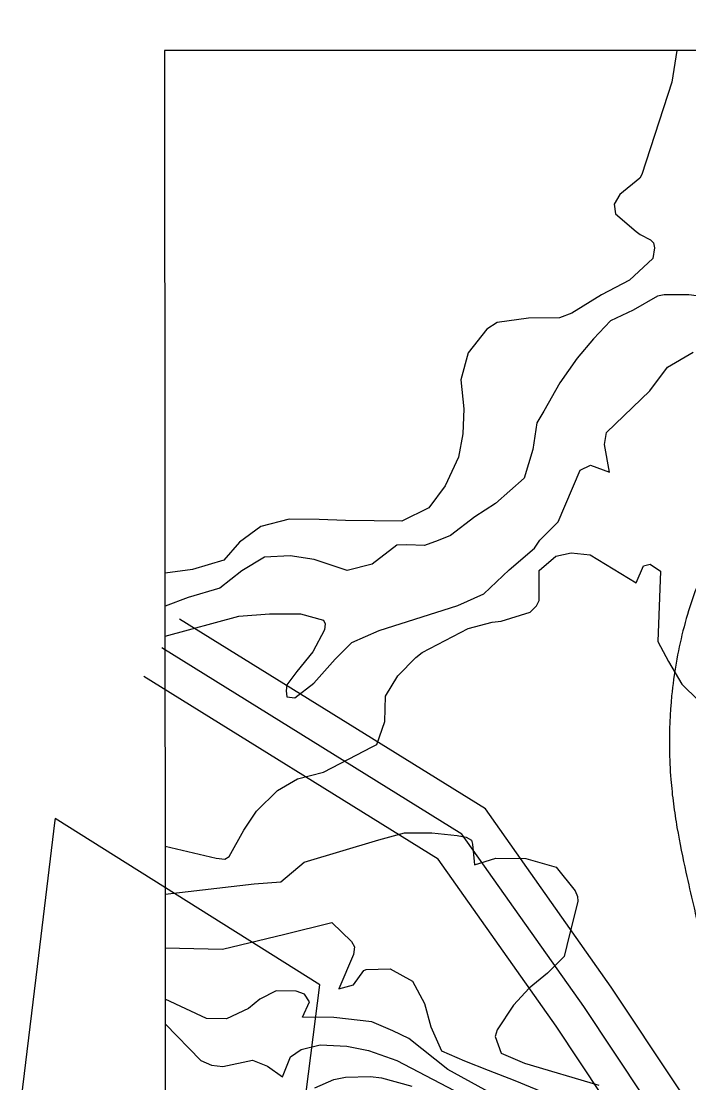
# Model space of a CAD drawing. Header units: millimetres. Extents: x 1101 to 4203, y 1053 to 1744.
# Drawn here: x 1122.1 to 1181.4, y 1649.6 to 1743.9 of the extents above; entities that cross this region are included whole.
import ezdxf

# ---------------------------------------------------------------- set-up
doc = ezdxf.new("R2010")
doc.units = ezdxf.units.MM
doc.layers.add('01_Fina', color=7, linetype='Continuous')
doc.layers.add('Traza Urbana', color=7, linetype='Continuous')

msp = doc.modelspace()

# ---------------------------------------------------------------- linework, layer by layer
for points in [[(1192.163, 1631.565), (1174.473, 1658.178), (1163.32, 1673.99), (1136.159, 1690.83)], [(1199.202, 1498.866), (1204.745, 1548.039), (1206.165, 1560.168), (1203.216, 1590.433), (1190.983, 1627.921), (1172.021, 1656.449), (1161.22, 1671.762), (1134.578, 1688.28)], [(1182.159, 1363.82), (1181.533, 1367.919), (1189.535, 1439.139), (1190.575, 1449.116), (1201.764, 1548.382), (1203.148, 1560.197), (1200.262, 1589.814), (1188.258, 1626.601), (1169.57, 1654.72), (1159.121, 1669.534), (1132.997, 1685.731)]]:
    msp.add_lwpolyline(points)
msp.add_open_spline([(1200.729, 1743.865), (1199.28, 1738.059), (1197.848, 1732.333), (1194.958, 1722.492), (1193.583, 1718.313), (1190.406, 1710.195), (1188.604, 1706.254), (1186.306, 1702.08), (1186.068, 1701.655), (1185.572, 1700.777), (1185.315, 1700.326), (1184.534, 1698.931), (1183.993, 1697.946), (1183.23, 1696.409), (1182.995, 1695.913), (1182.568, 1694.951), (1182.374, 1694.49), (1182.011, 1693.566), (1181.84, 1693.101), (1181.357, 1691.698), (1181.076, 1690.753), (1180.348, 1687.896), (1180.017, 1685.964), (1179.67, 1682.465), (1179.607, 1680.899), (1179.643, 1678.428), (1179.686, 1677.517), (1179.815, 1675.879), (1179.892, 1675.15), (1180.077, 1673.725), (1180.184, 1673.027), (1180.535, 1670.969), (1180.81, 1669.65), (1181.313, 1667.378), (1181.538, 1666.407), (1181.91, 1664.791), (1182.061, 1664.132), (1182.307, 1663.008), (1182.406, 1662.54), (1182.602, 1661.587), (1182.697, 1661.105), (1182.979, 1659.647), (1183.161, 1658.656), (1183.713, 1655.637), (1184.087, 1653.561), (1184.986, 1649.323), (1185.51, 1647.16), (1186.495, 1644.005), (1186.835, 1643.02), (1187.561, 1641.107), (1187.947, 1640.172), (1189.154, 1637.425), (1190.02, 1635.67), (1191.318, 1633.158), (1191.742, 1632.356), (1192.163, 1631.565)], degree=3, knots=[0, 0, 0, 0, 17.907863, 17.907863, 31.645947, 31.645947, 45.384032, 45.384032, 46.917602, 46.917602, 48.451171, 48.451171, 51.518311, 51.518311, 52.911338, 52.911338, 54.135599, 54.135599, 55.359859, 55.359859, 57.80838, 57.80838, 62.705421, 62.705421, 66.660397, 66.660397, 68.983232, 68.983232, 70.860394, 70.860394, 72.737555, 72.737555, 76.491878, 76.491878, 79.430836, 79.430836, 81.515168, 81.515168, 83.047934, 83.047934, 84.5807, 84.5807, 87.646233, 87.646233, 93.777297, 93.777297, 99.908361, 99.908361, 102.648354, 102.648354, 105.388348, 105.388348, 110.868334, 110.868334, 113.502397, 113.502397, 113.502397, 113.502397])
at = {"layer": '01_Fina'}
msp.add_lwpolyline([(1135.279, 1103.446), (1874.369, 1103.446), (1873.926, 1741.263), (1134.836, 1741.263), (1135.279, 1123.403)], dxfattribs=at)
at = {"layer": '01_Fina', "linetype": 'Continuous'}
for points in [[(1180.286, 1741.263), (1179.842, 1738.464), (1177.182, 1730.284), (1176.992, 1729.954), (1175.242, 1728.494), (1174.712, 1727.644), (1174.842, 1726.794), (1176.672, 1725.224), (1177.022, 1724.944), (1177.962, 1724.474), (1178.222, 1724.194), (1178.312, 1723.764), (1178.152, 1722.814), (1176.092, 1720.904), (1173.592, 1719.584), (1170.972, 1717.964), (1169.872, 1717.554), (1167.132, 1717.514), (1164.332, 1717.144), (1163.422, 1716.564), (1161.762, 1714.454), (1161.112, 1712.054), (1161.372, 1709.494), (1161.292, 1707.264), (1160.912, 1705.194), (1159.742, 1702.644), (1158.292, 1700.704), (1155.892, 1699.524), (1153.432, 1699.534), (1150.892, 1699.584), (1148.552, 1699.664), (1145.882, 1699.694), (1143.362, 1699.044), (1141.472, 1697.644), (1140.102, 1696.054), (1137.302, 1695.234), (1134.869, 1694.902)], [(1183.602, 1719.294), (1181.362, 1719.604), (1179.152, 1719.584), (1178.562, 1719.474), (1176.412, 1718.224), (1174.392, 1717.284), (1172.882, 1715.694), (1171.442, 1713.974), (1169.892, 1711.774), (1168.492, 1709.284), (1167.862, 1708.254), (1167.522, 1705.884), (1166.732, 1703.334), (1164.202, 1701.094), (1162.352, 1699.894), (1160.192, 1698.234), (1159.122, 1697.794), (1157.892, 1697.354), (1156.342, 1697.414), (1155.442, 1697.374), (1153.242, 1695.694), (1151.032, 1695.134), (1148.112, 1696.104), (1145.982, 1696.434), (1143.692, 1696.314), (1141.692, 1695.114), (1139.742, 1693.574), (1136.932, 1692.734), (1134.871, 1691.989)], [(1134.873, 1689.317), (1141.412, 1691.094), (1144.142, 1691.294), (1146.882, 1691.304), (1148.942, 1690.734), (1149.072, 1690.404), (1149.022, 1689.884), (1147.982, 1687.934), (1146.562, 1686.194), (1145.692, 1685.004), (1145.612, 1684.454), (1145.682, 1683.934), (1146.392, 1683.854), (1148.082, 1685.134), (1149.982, 1687.264), (1151.442, 1688.764), (1153.872, 1689.824), (1160.842, 1692.024), (1163.172, 1693.084), (1165.422, 1695.194), (1167.652, 1697.124), (1168.122, 1697.834), (1169.762, 1699.464), (1171.712, 1704.044), (1172.632, 1704.494), (1174.302, 1703.864), (1173.882, 1706.314), (1174.042, 1707.374), (1177.892, 1711.084), (1179.452, 1713.164), (1181.742, 1714.514)], [(1134.887, 1670.698), (1139.412, 1669.624), (1140.192, 1669.544), (1140.572, 1669.774), (1141.862, 1672.104), (1142.992, 1673.794), (1144.842, 1675.634), (1146.632, 1676.654), (1148.932, 1677.264), (1151.152, 1678.394), (1153.242, 1679.504), (1153.652, 1679.694), (1154.362, 1681.744), (1154.442, 1683.994), (1155.532, 1685.794), (1157.132, 1687.414), (1157.682, 1687.874), (1161.782, 1689.984), (1163.892, 1690.544), (1164.702, 1690.654), (1167.282, 1691.434), (1167.842, 1692.014), (1168.062, 1692.484), (1168.072, 1695.134), (1169.552, 1696.414), (1170.922, 1696.704), (1172.602, 1696.534), (1176.692, 1694.034), (1177.322, 1695.554), (1177.932, 1695.704), (1178.842, 1695.074), (1178.602, 1688.844), (1179.552, 1687.054), (1180.732, 1685.054), (1182.222, 1683.594)], [(1134.89, 1666.42), (1142.772, 1667.334), (1145.142, 1667.534), (1147.222, 1669.264), (1153.832, 1671.234), (1156.132, 1671.874), (1158.542, 1671.864), (1160.792, 1671.624), (1161.592, 1671.474), (1162.062, 1671.224), (1162.152, 1670.874), (1162.332, 1669.024), (1164.222, 1669.614), (1166.892, 1669.584), (1169.582, 1668.814), (1171.262, 1666.734), (1171.472, 1666.234), (1171.512, 1665.804), (1171.332, 1665.074), (1170.762, 1662.854), (1170.292, 1660.894), (1168.802, 1659.424), (1167.172, 1658.094), (1165.782, 1656.594), (1164.332, 1654.394), (1164.162, 1653.804), (1164.692, 1652.324), (1166.782, 1651.424), (1173.372, 1649.494)], [(1134.893, 1661.674), (1139.982, 1661.544), (1145.512, 1662.874), (1149.682, 1663.904), (1151.412, 1662.224), (1151.672, 1661.754), (1151.592, 1661.084), (1150.292, 1658.034), (1151.582, 1658.394), (1152.522, 1659.654), (1152.712, 1659.744), (1154.842, 1659.794), (1156.842, 1658.724), (1157.902, 1656.724), (1158.472, 1654.674), (1159.412, 1652.534), (1161.432, 1651.654), (1163.552, 1650.824), (1165.902, 1649.894), (1168.642, 1648.784)], [(1165.932, 1647.594), (1159.972, 1650.864), (1156.492, 1653.614), (1155.072, 1654.314), (1153.222, 1655.094), (1149.852, 1655.484), (1147.072, 1655.524), (1147.682, 1656.874), (1147.262, 1657.554), (1146.512, 1657.814), (1144.742, 1657.844), (1143.292, 1657.104), (1142.272, 1656.274), (1140.312, 1655.374), (1138.542, 1655.394), (1134.896, 1657.104)], [(1134.898, 1654.923), (1138.062, 1651.684), (1138.982, 1651.254), (1139.992, 1651.154), (1142.622, 1651.694), (1143.962, 1651.174), (1145.302, 1650.234), (1146.002, 1651.994), (1146.942, 1652.654), (1148.632, 1653.054), (1150.992, 1652.934), (1152.932, 1652.564), (1155.452, 1651.684), (1166.912, 1645.684)], [(1148.152, 1649.254), (1149.842, 1649.994), (1150.872, 1650.184), (1153.092, 1650.244), (1154.092, 1650.124), (1156.772, 1649.384)]]:
    msp.add_lwpolyline(points, dxfattribs=at)
at = {"layer": 'Traza Urbana', "color": 7, "linetype": 'Continuous', "invisible_edges": 5}
for points in [[(1125.093, 1672.982), (1148.622, 1658.394), (1125.112, 1673.144)], [(1123.526, 1660.018), (1146.952, 1645.494), (1148.622, 1658.394), (1125.093, 1672.982)], [(1122.112, 1648.324), (1122.112, 1648.324), (1146.952, 1645.494), (1123.526, 1660.018)]]:
    msp.add_3dface(points, dxfattribs=at)

doc.saveas('drawing.dxf')
